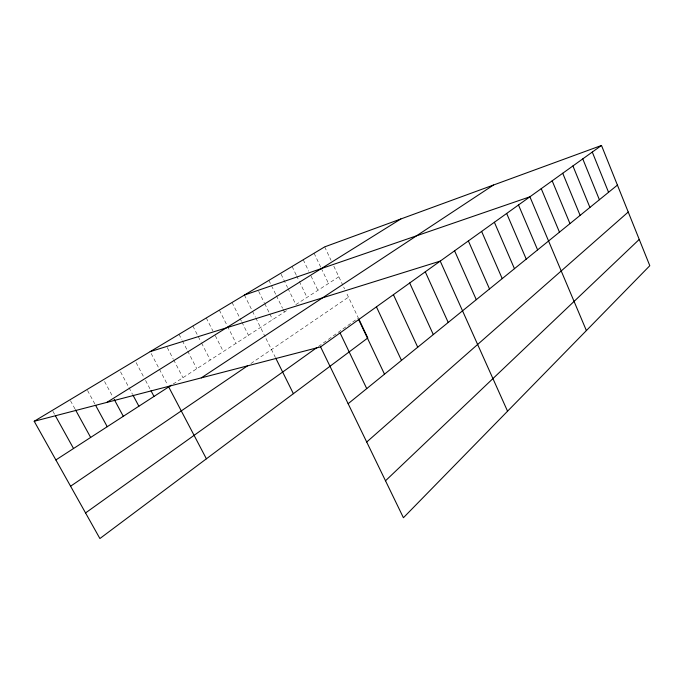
<?xml version="1.0" encoding="UTF-8"?>
<svg xmlns="http://www.w3.org/2000/svg" width="684" height="684" viewBox="0 0 684 684"><rect width="100%" height="100%" fill="white"/><g stroke="black" fill="none" stroke-linecap="round" stroke-linejoin="round"><path stroke-width="0.51" stroke-dasharray="3.42 2.56" d="M318.428 346.489L327.559 339.957M328.363 339.384L358.322 317.974L346.292 292.547M250.925 363.529L348.472 297.164M173.137 384.04L287.032 310.314M338.837 276.781L295.847 304.611L288.015 288.486M52.89 411.281L54.959 415.008M70.478 400.704L75.018 408.972M87.526 390.478L95.102 404.415M104.558 381.518L112.663 396.558M120.555 371.874L128.481 386.725M128.977 387.657L132.44 394.146M136.09 362.571L143.554 376.679M145.547 380.441L150.523 389.846M151.147 353.5L158.945 368.351M159.432 369.283L167.708 385.066M167.264 347.558L173.146 358.861M173.633 359.801L182.944 377.696M179.037 334.314L181.91 339.897M182.397 340.829L187.194 350.131M187.672 351.054L196.787 368.736M192.854 326.02L201.07 342.077M201.549 343.017L210.253 360.015M206.286 317.957L212.921 331.022M215.289 335.682L223.343 351.542M219.35 310.117L226.994 325.285M227.473 326.234L236.074 343.308M232.056 302.482L239.554 317.479M240.024 318.419L241.426 321.224M241.897 322.164L248.463 335.288M244.427 295.06L251.994 310.314M252.473 311.271L255.312 316.991M255.782 317.94L265.093 336.699M266.008 338.546L275.207 357.074M258.68 291.384L264.255 302.687M264.717 303.628L269.359 313.058M269.829 313.999L272.617 319.65M268.897 280.372L275.934 294.761M276.404 295.719L282.509 308.193M282.979 309.151L284.382 312.032M281.107 274.267L287.554 287.536M292.085 266.444L296.155 274.882M296.608 275.823L298.874 280.508M299.327 281.449L307.013 297.386M303.234 259.758L308.732 271.223M311.023 276.003L317.889 290.341M314.093 253.234L320.847 267.41M321.292 268.35L328.491 283.475M324.686 246.873L331.073 260.382M333.818 266.17L342.787 285.142M343.667 286.998L344.539 288.845"/><path stroke-width="1.03" d="M385.502 480.775L639.241 239.426M366.709 442.018L628.237 212.023M348.139 403.705L617.421 185.099M320.591 346.891L601.492 145.461L649.8 265.708L403.415 517.728L320.591 346.891L34.2 421.267L99.898 538.539L367.787 337.981L358.749 318.881M85.551 512.932L316.769 347.669M70.589 486.213L247.454 365.889M201.293 377.867L493.523 185.013M55.874 459.947L171.359 385.195M106.832 402.406L400.815 218.983M34.2 421.267L324.686 246.873L601.492 145.461M244.427 295.06L529.903 196.795L586.385 330.577M150.172 351.644L440.231 261.1L507.554 411.204M55.472 415.94L73.539 448.516M75.522 409.887L90.647 437.435M95.615 405.347L107.226 426.705M114.185 399.379L123.3 416.299M132.935 395.078L138.886 406.219M151.019 390.786L154.003 396.429M168.683 386.922L206.397 458.81M275.678 358.014L293.385 393.685M340.068 332.92L366.735 388.606M358.664 319.582L384.493 374.182M376.431 306.842L401.482 360.4M393.42 294.659L417.727 347.207M409.69 282.996L433.297 334.57M425.277 271.822L448.217 322.455M454.578 250.806L476.286 299.669M468.369 240.922L489.505 288.939M481.621 231.414L502.218 278.619M494.378 222.266L514.454 268.684M506.664 213.459L526.244 259.116M518.498 204.978L537.607 249.891M541.241 188.664L559.461 232.15M552.176 180.824L569.969 223.617M562.727 173.257L580.117 215.383M572.918 165.947L589.916 207.423M582.768 158.885L599.389 199.728M592.284 152.062L608.555 192.298"/></g></svg>
